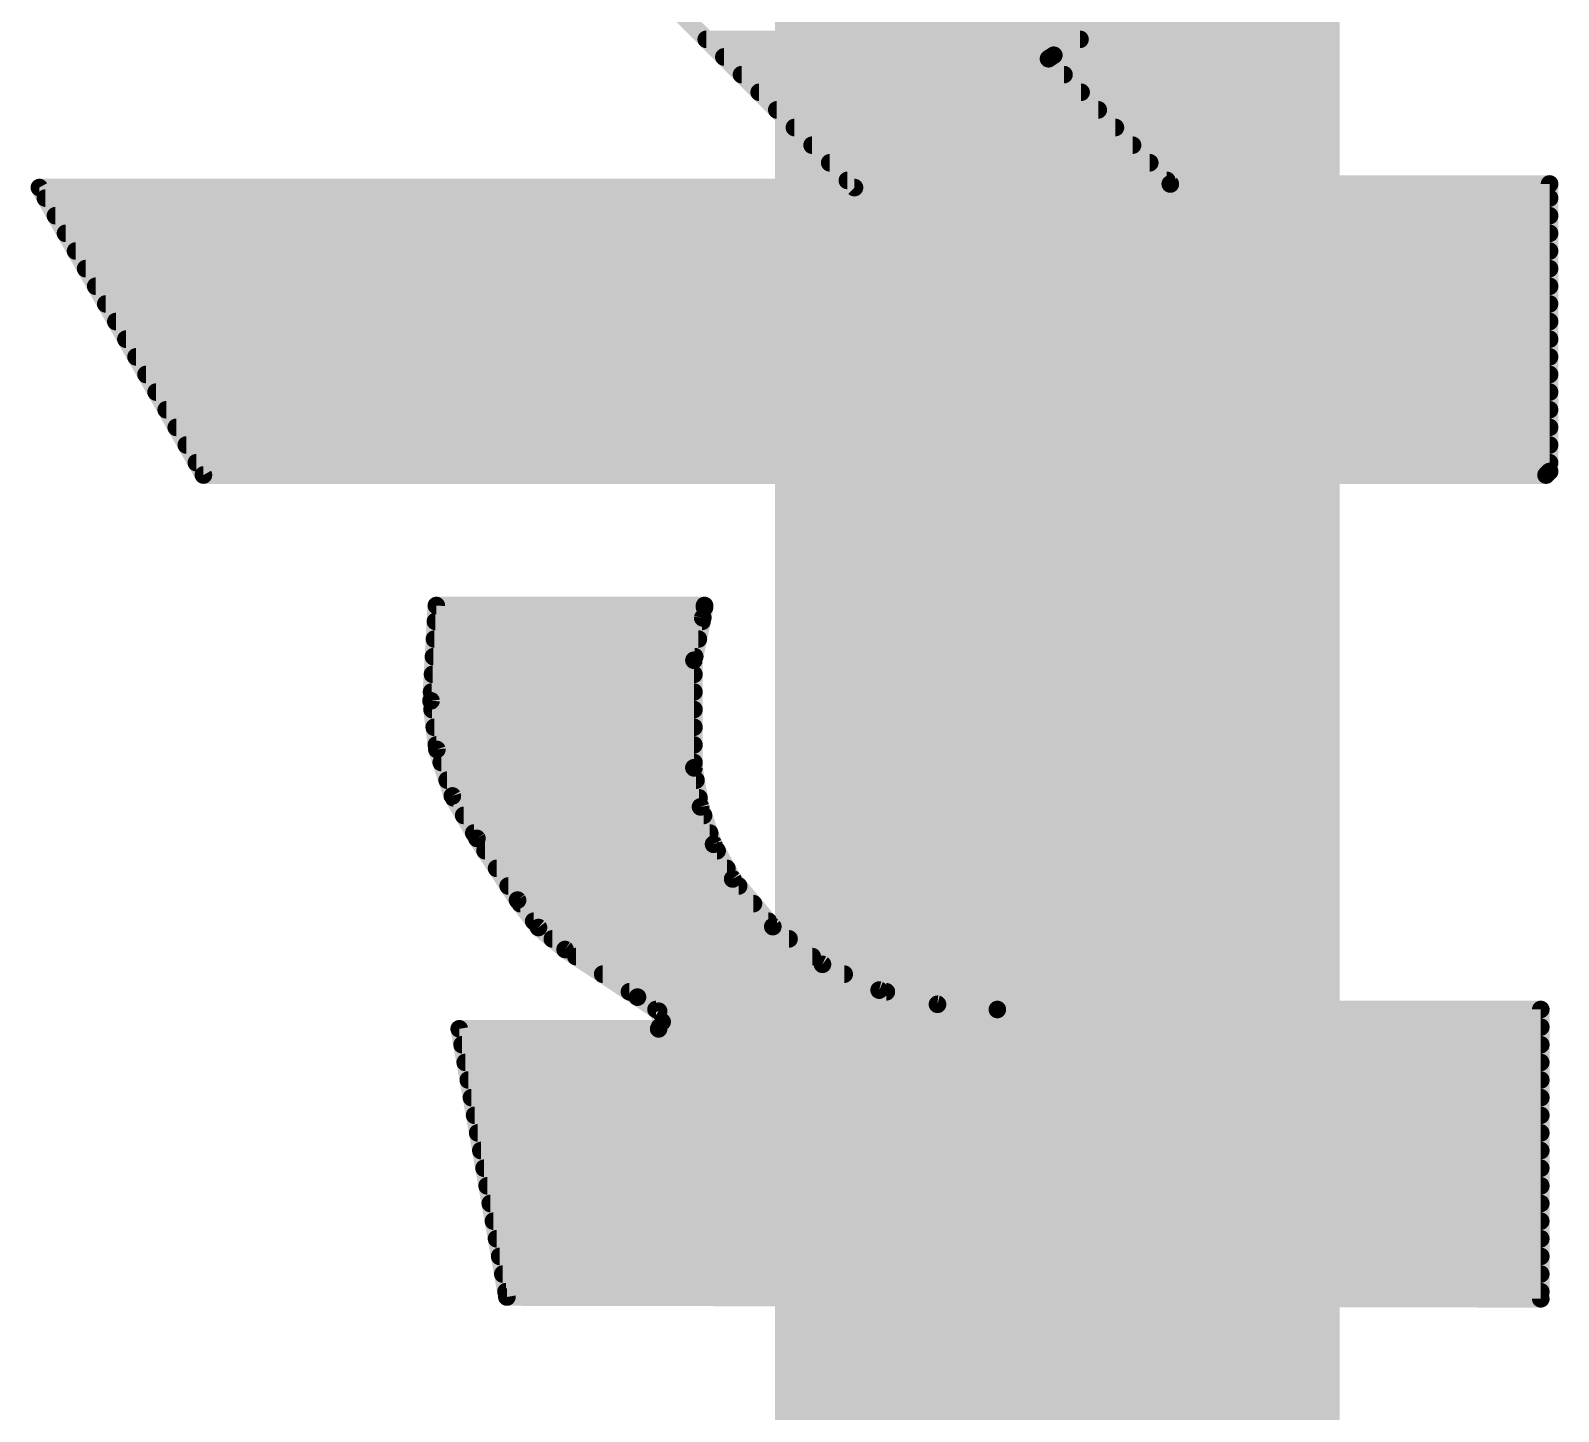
# Model space of a CAD drawing. Extents: x -0.1 to 52.8, y -11.4 to 50.9.
# Drawn here: x 29.002 to 31.201, y 13.721 to 15.71 of the extents above; entities that cross this region are included whole.
import ezdxf

# ---------------------------------------------------------------- set-up
doc = ezdxf.new("R2010")
doc.units = 0
doc.layers.add('16', color=132, linetype='CONTINUOUS')
doc.layers.add('21', color=41, linetype='CONTINUOUS')

msp = doc.modelspace()

# ---------------------------------------------------------------- linework, layer by layer
at = {"layer": '16', "const_width": 0.8128}
msp.add_lwpolyline([(30.48, 6.35), (30.48, 16.51)], dxfattribs=at)
at = {"layer": '21', "const_width": 0.0254}
for points in [[(31.1785, 16.1011), (30.4749, 15.6743)], [(30.1879, 15.4838), (29.6189, 16.0528)], [(29.9745, 15.6972), (30.5127, 15.6972)], [(29.9999, 15.6718), (30.4711, 15.6718)], [(30.4749, 15.6743), (30.4673, 15.6693)], [(30.4673, 15.6693), (30.6426, 15.4889)], [(30.0253, 15.6464), (30.4896, 15.6464)], [(30.0507, 15.621), (30.5142, 15.621)], [(30.0761, 15.5956), (30.5389, 15.5956)], [(30.1015, 15.5702), (30.5636, 15.5702)], [(30.1269, 15.5448), (30.5883, 15.5448)], [(30.1523, 15.5194), (30.613, 15.5194)], [(29.2506, 15.0698), (29.0144, 15.4838)], [(29.0144, 15.4838), (30.1879, 15.4838)], [(30.1777, 15.494), (30.6376, 15.494)], [(30.6426, 15.4889), (31.1887, 15.4889)], [(31.1887, 15.4889), (31.1887, 15.0749)], [(29.0231, 15.4686), (31.1887, 15.4686)], [(29.0376, 15.4432), (31.1887, 15.4432)], [(29.0521, 15.4178), (31.1887, 15.4178)], [(29.0665, 15.3924), (31.1887, 15.3924)], [(29.081, 15.367), (31.1887, 15.367)], [(29.0955, 15.3416), (31.1887, 15.3416)], [(29.11, 15.3162), (31.1887, 15.3162)], [(29.1245, 15.2908), (31.1887, 15.2908)], [(29.139, 15.2654), (31.1887, 15.2654)], [(29.1535, 15.24), (31.1887, 15.24)], [(29.168, 15.2146), (31.1887, 15.2146)], [(29.1825, 15.1892), (31.1887, 15.1892)], [(29.197, 15.1638), (31.1887, 15.1638)], [(29.2115, 15.1384), (31.1887, 15.1384)], [(29.226, 15.113), (31.1887, 15.113)], [(29.2404, 15.0876), (31.1887, 15.0876)], [(31.1836, 15.0698), (29.2506, 15.0698)], [(31.1887, 15.0749), (31.1836, 15.0698)], [(29.5783, 14.7447), (29.5859, 14.8819)], [(29.5859, 14.8819), (29.972, 14.8819)], [(29.972, 14.8819), (29.972, 14.8793)], [(29.5846, 14.859), (29.9684, 14.859)], [(29.9695, 14.8641), (29.9568, 14.8031)], [(29.972, 14.8793), (29.9695, 14.8641)], [(29.5832, 14.8336), (29.9632, 14.8336)], [(29.5818, 14.8082), (29.9579, 14.8082)], [(29.9568, 14.8031), (29.9568, 14.6482)], [(29.5804, 14.7828), (29.9568, 14.7828)], [(29.579, 14.7574), (29.9568, 14.7574)], [(29.5867, 14.6746), (29.5783, 14.7447)], [(29.5798, 14.732), (29.9568, 14.732)], [(29.5829, 14.7066), (29.9568, 14.7066)], [(29.5859, 14.6812), (29.9568, 14.6812)], [(29.609, 14.6077), (29.5867, 14.6746)], [(29.593, 14.6558), (29.9568, 14.6558)], [(29.9568, 14.6482), (29.9663, 14.592)], [(29.6015, 14.6304), (29.9598, 14.6304)], [(29.6443, 14.5466), (29.609, 14.6077)], [(29.6106, 14.605), (29.9641, 14.605)], [(29.6253, 14.5796), (29.9706, 14.5796)], [(29.9663, 14.592), (29.9851, 14.5381)], [(29.6399, 14.5542), (29.9795, 14.5542)], [(29.7028, 14.4577), (29.6443, 14.5466)], [(29.656, 14.5288), (29.9902, 14.5288)], [(29.9851, 14.5381), (30.0126, 14.4882)], [(29.6727, 14.5034), (30.0042, 14.5034)], [(30.0126, 14.4882), (30.0703, 14.4195)], [(29.6894, 14.478), (30.0212, 14.478)], [(29.733, 14.4182), (29.7028, 14.4577)], [(29.7067, 14.4526), (30.0425, 14.4526)], [(29.7261, 14.4272), (30.0639, 14.4272)], [(29.7713, 14.3866), (29.733, 14.4182)], [(30.0703, 14.4195), (30.1418, 14.3652)], [(29.7529, 14.4018), (30.0937, 14.4018)], [(29.8755, 14.318), (29.7713, 14.3866)], [(29.7868, 14.3764), (30.1271, 14.3764)], [(30.1418, 14.3652), (30.2235, 14.3281)], [(29.8254, 14.351), (30.1731, 14.351)], [(29.864, 14.3256), (30.2338, 14.3256)], [(29.906, 14.2977), (29.8755, 14.318)], [(30.2235, 14.3281), (30.3075, 14.3076)], [(29.9022, 14.3002), (30.3936, 14.3002)], [(29.911, 14.2824), (29.906, 14.2977)], [(30.3075, 14.3076), (30.3936, 14.3002)], [(30.3936, 14.3002), (31.176, 14.3002)], [(31.176, 14.3002), (31.176, 13.8836)], [(29.6875, 13.8862), (29.6189, 14.2723)], [(29.6189, 14.2723), (29.906, 14.2723)], [(29.906, 14.2723), (29.911, 14.2824)], [(29.9072, 14.2748), (31.176, 14.2748)], [(29.623, 14.2494), (31.176, 14.2494)], [(29.6275, 14.224), (31.176, 14.224)], [(29.632, 14.1986), (31.176, 14.1986)], [(29.6365, 14.1732), (31.176, 14.1732)], [(29.641, 14.1478), (31.176, 14.1478)], [(29.6455, 14.1224), (31.176, 14.1224)], [(29.65, 14.097), (31.176, 14.097)], [(29.6546, 14.0716), (31.176, 14.0716)], [(29.6591, 14.0462), (31.176, 14.0462)], [(29.6636, 14.0208), (31.176, 14.0208)], [(29.6681, 13.9954), (31.176, 13.9954)], [(29.6726, 13.97), (31.176, 13.97)], [(29.6771, 13.9446), (31.176, 13.9446)], [(29.6816, 13.9192), (31.176, 13.9192)], [(29.6862, 13.8938), (31.176, 13.8938)], [(31.176, 13.8836), (29.6875, 13.8862)]]:
    msp.add_lwpolyline(points, dxfattribs=at)
at = {"layer": '21', "const_width": 0.0127}
for points in [[(29.9745, 15.7035, 1), (29.9745, 15.6909)], [(30.5127, 15.6909, 1), (30.5127, 15.7035)], [(29.9999, 15.6782, 1), (29.9999, 15.6655)], [(30.4716, 15.6797, 1), (30.4782, 15.6689)], [(30.4711, 15.6655, 1), (30.4711, 15.6782)], [(30.4784, 15.669, 1), (30.4714, 15.6796)], [(30.4719, 15.6737, 1), (30.4627, 15.6649)], [(30.4638, 15.6746, 1), (30.4708, 15.664)], [(30.0253, 15.6527, 1), (30.0253, 15.6401)], [(30.4896, 15.6401, 1), (30.4896, 15.6527)], [(30.0507, 15.6273, 1), (30.0507, 15.6147)], [(30.5142, 15.6147, 1), (30.5142, 15.6273)], [(30.0761, 15.602, 1), (30.0761, 15.5893)], [(30.5389, 15.5893, 1), (30.5389, 15.602)], [(30.1015, 15.5766, 1), (30.1015, 15.5639)], [(30.5636, 15.5639, 1), (30.5636, 15.5766)], [(30.1269, 15.5511, 1), (30.1269, 15.5385)], [(30.5883, 15.5385, 1), (30.5883, 15.5511)], [(30.1523, 15.5258, 1), (30.1523, 15.5131)], [(30.613, 15.5131, 1), (30.613, 15.5258)], [(29.0199, 15.4869, 1), (29.0089, 15.4807)], [(29.0144, 15.4901, 1), (29.0144, 15.4775)], [(30.1777, 15.5004, 1), (30.1777, 15.4877)], [(30.1834, 15.4793, 1), (30.1924, 15.4883)], [(30.1879, 15.4775, 1), (30.1879, 15.4901)], [(30.6426, 15.4953, 1), (30.6426, 15.4826)], [(30.6376, 15.4877, 1), (30.6376, 15.5004)], [(30.638, 15.4845, 1), (30.6472, 15.4933)], [(31.1951, 15.4889, 1), (31.1823, 15.4889)], [(31.1887, 15.4826, 1), (31.1887, 15.4953)], [(29.0231, 15.4749, 1), (29.0231, 15.4623)], [(31.1887, 15.4623, 1), (31.1887, 15.4749)], [(29.0376, 15.4496, 1), (29.0376, 15.4369)], [(31.1887, 15.4369, 1), (31.1887, 15.4496)], [(29.0521, 15.4242, 1), (29.0521, 15.4115)], [(31.1887, 15.4115, 1), (31.1887, 15.4242)], [(29.0665, 15.3987, 1), (29.0665, 15.3861)], [(31.1887, 15.3861, 1), (31.1887, 15.3987)], [(29.081, 15.3734, 1), (29.081, 15.3607)], [(31.1887, 15.3607, 1), (31.1887, 15.3734)], [(29.0955, 15.348, 1), (29.0955, 15.3353)], [(31.1887, 15.3353, 1), (31.1887, 15.348)], [(29.11, 15.3225, 1), (29.11, 15.3099)], [(31.1887, 15.3099, 1), (31.1887, 15.3225)], [(29.1245, 15.2972, 1), (29.1245, 15.2845)], [(31.1887, 15.2845, 1), (31.1887, 15.2972)], [(29.139, 15.2718, 1), (29.139, 15.2591)], [(31.1887, 15.2591, 1), (31.1887, 15.2718)], [(29.1535, 15.2463, 1), (29.1535, 15.2337)], [(31.1887, 15.2337, 1), (31.1887, 15.2463)], [(29.168, 15.221, 1), (29.168, 15.2083)], [(31.1887, 15.2083, 1), (31.1887, 15.221)], [(29.1825, 15.1956, 1), (29.1825, 15.1829)], [(31.1887, 15.1829, 1), (31.1887, 15.1956)], [(29.197, 15.1701, 1), (29.197, 15.1575)], [(31.1887, 15.1575, 1), (31.1887, 15.1701)], [(29.2115, 15.1448, 1), (29.2115, 15.1321)], [(31.1887, 15.1321, 1), (31.1887, 15.1448)], [(29.226, 15.1194, 1), (29.226, 15.1067)], [(31.1887, 15.1067, 1), (31.1887, 15.1194)], [(29.2404, 15.0939, 1), (29.2404, 15.0813)], [(31.1887, 15.0813, 1), (31.1887, 15.0939)], [(29.2506, 15.0762, 1), (29.2506, 15.0635)], [(29.2451, 15.0667, 1), (29.2561, 15.0729)], [(31.1791, 15.0743, 1), (31.1881, 15.0653)], [(31.1823, 15.0749, 1), (31.1951, 15.0749)], [(31.1836, 15.0635, 1), (31.1836, 15.0762)], [(31.1932, 15.0704, 1), (31.1842, 15.0794)], [(29.5922, 14.8815, 1), (29.5796, 14.8823)], [(29.5859, 14.8882, 1), (29.5859, 14.8756)], [(29.9784, 14.8819, 1), (29.9657, 14.8819)], [(29.972, 14.8756, 1), (29.972, 14.8882)], [(29.5846, 14.8653, 1), (29.5846, 14.8527)], [(29.9632, 14.8651, 1), (29.9758, 14.8631)], [(29.9757, 14.8628, 1), (29.9633, 14.8654)], [(29.9783, 14.8783, 1), (29.9657, 14.8803)], [(29.9657, 14.8793, 1), (29.9784, 14.8793)], [(29.9684, 14.8527, 1), (29.9684, 14.8653)], [(29.5832, 14.8399, 1), (29.5832, 14.8273)], [(29.9632, 14.8273, 1), (29.9632, 14.8399)], [(29.5818, 14.8146, 1), (29.5818, 14.8019)], [(29.9506, 14.8044, 1), (29.963, 14.8018)], [(29.9632, 14.8031, 1), (29.9505, 14.8031)], [(29.9579, 14.8019, 1), (29.9579, 14.8146)], [(29.5804, 14.7891, 1), (29.5804, 14.7765)], [(29.9568, 14.7765, 1), (29.9568, 14.7891)], [(29.579, 14.7637, 1), (29.579, 14.7511)], [(29.9568, 14.7511, 1), (29.9568, 14.7637)], [(29.5846, 14.7455, 1), (29.572, 14.7439)], [(29.572, 14.7451, 1), (29.5846, 14.7443)], [(29.5798, 14.7384, 1), (29.5798, 14.7257)], [(29.9568, 14.7257, 1), (29.9568, 14.7384)], [(29.5829, 14.7129, 1), (29.5829, 14.7003)], [(29.9568, 14.7003, 1), (29.9568, 14.7129)], [(29.5859, 14.6875, 1), (29.5859, 14.6749)], [(29.5927, 14.6767, 1), (29.5807, 14.6726)], [(29.5804, 14.6739, 1), (29.593, 14.6754)], [(29.9568, 14.6749, 1), (29.9568, 14.6875)], [(29.593, 14.6622, 1), (29.593, 14.6495)], [(29.9631, 14.6493, 1), (29.9505, 14.6471)], [(29.9505, 14.6482, 1), (29.9632, 14.6482)], [(29.9568, 14.6495, 1), (29.9568, 14.6622)], [(29.6015, 14.6367, 1), (29.6015, 14.6241)], [(29.9598, 14.6241, 1), (29.9598, 14.6367)], [(29.6145, 14.6109, 1), (29.6035, 14.6045)], [(29.603, 14.6057, 1), (29.615, 14.6097)], [(29.6106, 14.6113, 1), (29.6106, 14.5987)], [(29.9641, 14.5987, 1), (29.9641, 14.6113)], [(29.6253, 14.586, 1), (29.6253, 14.5733)], [(29.9723, 14.5941, 1), (29.9603, 14.5899)], [(29.9601, 14.5909, 1), (29.9726, 14.593)], [(29.9706, 14.5733, 1), (29.9706, 14.586)], [(29.6399, 14.5606, 1), (29.6399, 14.5479)], [(29.9795, 14.5479, 1), (29.9795, 14.5606)], [(29.6496, 14.5501, 1), (29.639, 14.5431)], [(29.6388, 14.5434, 1), (29.6498, 14.5498)], [(29.656, 14.5351, 1), (29.656, 14.5225)], [(29.9906, 14.5412, 1), (29.9795, 14.5351)], [(29.9791, 14.536, 1), (29.9911, 14.5402)], [(29.9902, 14.5225, 1), (29.9902, 14.5351)], [(29.6727, 14.5098, 1), (29.6727, 14.4971)], [(30.0042, 14.4971, 1), (30.0042, 14.5098)], [(30.0175, 14.4923, 1), (30.0077, 14.4841)], [(30.007, 14.4851, 1), (30.0182, 14.4913)], [(29.6894, 14.4844, 1), (29.6894, 14.4717)], [(30.0212, 14.4717, 1), (30.0212, 14.4844)], [(29.7078, 14.4616, 1), (29.6978, 14.4538)], [(29.6975, 14.4542, 1), (29.7081, 14.4612)], [(29.7067, 14.4589, 1), (29.7067, 14.4463)], [(30.0425, 14.4463, 1), (30.0425, 14.4589)], [(29.7261, 14.4336, 1), (29.7261, 14.4209)], [(29.737, 14.4231, 1), (29.729, 14.4134)], [(30.0639, 14.4209, 1), (30.0639, 14.4336)], [(30.0742, 14.4246, 1), (30.0665, 14.4144)], [(29.728, 14.4144, 1), (29.738, 14.4221)], [(29.7529, 14.4082, 1), (29.7529, 14.3955)], [(30.0655, 14.4154, 1), (30.0752, 14.4236)], [(30.0937, 14.3955, 1), (30.0937, 14.4082)], [(29.7748, 14.3919, 1), (29.7678, 14.3813)], [(29.7673, 14.3817, 1), (29.7753, 14.3915)], [(29.7868, 14.3827, 1), (29.7868, 14.3701)], [(30.1271, 14.3701, 1), (30.1271, 14.3827)], [(30.1444, 14.371, 1), (30.1392, 14.3595)], [(30.138, 14.3602, 1), (30.1457, 14.3703)], [(29.8254, 14.3574, 1), (29.8254, 14.3447)], [(30.1731, 14.3447, 1), (30.1731, 14.3574)], [(29.864, 14.332, 1), (29.864, 14.3193)], [(29.879, 14.3233, 1), (29.872, 14.3127)], [(29.872, 14.3127, 1), (29.879, 14.3233)], [(30.225, 14.3343, 1), (30.222, 14.3219)], [(30.2209, 14.3223, 1), (30.2261, 14.3339)], [(30.2338, 14.3193, 1), (30.2338, 14.332)], [(30.308, 14.314, 1), (30.3069, 14.3013)], [(29.9022, 14.3065, 1), (29.9022, 14.2939)], [(29.912, 14.2997, 1), (29.9, 14.2957)], [(29.9025, 14.2924, 1), (29.9095, 14.303)], [(30.306, 14.3015, 1), (30.309, 14.3138)], [(30.3936, 14.3065, 1), (30.3936, 14.2939)], [(30.3931, 14.2939, 1), (30.3941, 14.3065)], [(30.3936, 14.2939, 1), (30.3936, 14.3065)], [(31.1824, 14.3002, 1), (31.1697, 14.3002)], [(31.176, 14.2939, 1), (31.176, 14.3065)], [(29.6189, 14.2787, 1), (29.6189, 14.266)], [(29.6252, 14.2734, 1), (29.6126, 14.2712)], [(29.9003, 14.2751, 1), (29.9117, 14.2695)], [(29.9072, 14.2812, 1), (29.9072, 14.2685)], [(29.905, 14.2804, 1), (29.917, 14.2844)], [(29.9167, 14.2796, 1), (29.9053, 14.2852)], [(29.906, 14.266, 1), (29.906, 14.2787)], [(31.176, 14.2685, 1), (31.176, 14.2812)], [(29.623, 14.2558, 1), (29.623, 14.2431)], [(31.176, 14.2431, 1), (31.176, 14.2558)], [(29.6275, 14.2303, 1), (29.6275, 14.2177)], [(31.176, 14.2177, 1), (31.176, 14.2303)], [(29.632, 14.205, 1), (29.632, 14.1923)], [(31.176, 14.1923, 1), (31.176, 14.205)], [(29.6365, 14.1796, 1), (29.6365, 14.1669)], [(31.176, 14.1669, 1), (31.176, 14.1796)], [(29.641, 14.1541, 1), (29.641, 14.1415)], [(31.176, 14.1415, 1), (31.176, 14.1541)], [(29.6455, 14.1288, 1), (29.6455, 14.1161)], [(31.176, 14.1161, 1), (31.176, 14.1288)], [(29.65, 14.1034, 1), (29.65, 14.0907)], [(31.176, 14.0907, 1), (31.176, 14.1034)], [(29.6546, 14.0779, 1), (29.6546, 14.0653)], [(31.176, 14.0653, 1), (31.176, 14.0779)], [(29.6591, 14.0526, 1), (29.6591, 14.0399)], [(31.176, 14.0399, 1), (31.176, 14.0526)], [(29.6636, 14.0272, 1), (29.6636, 14.0145)], [(31.176, 14.0145, 1), (31.176, 14.0272)], [(29.6681, 14.0017, 1), (29.6681, 13.9891)], [(31.176, 13.9891, 1), (31.176, 14.0017)], [(29.6726, 13.9764, 1), (29.6726, 13.9637)], [(31.176, 13.9637, 1), (31.176, 13.9764)], [(29.6771, 13.951, 1), (29.6771, 13.9383)], [(31.176, 13.9383, 1), (31.176, 13.951)], [(29.6816, 13.9255, 1), (29.6816, 13.9129)], [(31.176, 13.9129, 1), (31.176, 13.9255)], [(29.6862, 13.9002, 1), (29.6862, 13.8875)], [(31.176, 13.8875, 1), (31.176, 13.9002)], [(29.6875, 13.8925, 1), (29.6875, 13.8799)], [(29.6812, 13.8851, 1), (29.6938, 13.8873)], [(31.1697, 13.8836, 1), (31.1824, 13.8836)], [(31.176, 13.8773, 1), (31.176, 13.8899)]]:
    msp.add_lwpolyline(points, format="xyb", dxfattribs=at)

doc.saveas('drawing.dxf')
